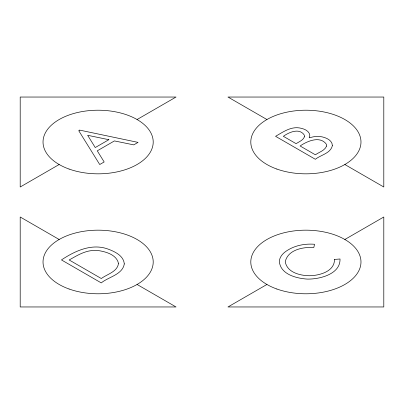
<?xml version="1.0" encoding="UTF-8"?>
<svg xmlns="http://www.w3.org/2000/svg" width="404" height="404" viewBox="0 0 404 404"><rect width="100%" height="100%" fill="white"/><g stroke="black" fill="none" stroke-linecap="round" stroke-linejoin="round"><path stroke-width="0.61" d="M59.156 164.514L20.2 187.007L20.2 97.041L176.028 97.041L137.072 119.528M266.928 284.472L227.972 306.959L383.8 306.959L383.8 216.993L344.844 239.486M266.928 119.528L227.972 97.041L383.8 97.041L383.8 187.007L344.844 164.514M59.156 239.486L20.2 216.993L20.2 306.959L176.028 306.959L137.072 284.472M334.507 259.424C334.623 271.549 319.458 275.543 309.605 275.74C300.258 275.669 287.042 272.518 285.254 261.762C287.865 249.601 303.217 246.874 313.812 247.475L314.544 244.274C304.081 243.44 293.097 245.753 284.689 252.258A28.947 16.71 0 0 0 279.346 261.802C280.81 274.488 296.43 278.336 307.156 279.088C319.266 279.371 340.532 274.366 340.027 258.989L334.507 259.424M118.473 263.383C117.529 271.786 107.136 274.149 101.308 278.528L69.165 259.974C75.402 256.484 81.633 252.616 88.693 251.071A19.427 11.216 0 0 1 98.783 250.647C106.348 251.844 116.65 254.853 118.473 263.383M124.296 263.913C122.553 274.685 108.408 276.927 101.252 282.901L61.459 259.929C74.972 250.909 91.769 243.082 108.115 249.101C114.882 251.631 123.614 255.712 124.296 263.913M332.376 145.637C330.659 153.414 320.71 154.909 315.362 159.287L275.563 136.315C282.81 132.194 290.441 126.573 299.278 127.901C303.555 128.608 309.469 130.517 309.833 135.628L309.191 137.799L313.08 136.875A13.983 8.075 0 0 1 322.478 136.951C326.775 137.961 332.335 140.511 332.376 145.637M326.573 146.071C324.725 150.697 319.109 152.096 315.362 154.788L300.101 145.98C307.267 141.087 320.18 135.481 326.437 144.334L326.573 146.071M304.459 136.804C303.061 140.339 299.066 141.708 296.097 143.667L283.356 136.315C289.022 132.209 299.596 127.573 304.358 135.199L304.459 136.804M79.704 130.128L78.73 130.694L99.722 164.524L104.161 161.964L97.268 150.823L114.413 140.925L133.764 144.869L138.057 142.39L79.704 130.128M108.848 139.698L95.243 147.556L87.658 135.3L108.848 139.698M276.856 169.054A55.095 31.81 0 0 0 360.954 143.021A55.095 31.81 0 0 0 279.851 113.989A55.095 31.81 0 0 0 276.856 169.054M69.084 289.011A55.095 31.81 0 0 0 153.182 262.979A55.095 31.81 0 0 0 72.079 233.946A55.095 31.81 0 0 0 69.084 289.011M276.856 289.011A55.095 31.81 0 0 0 360.954 262.979A55.095 31.81 0 0 0 279.851 233.946A55.095 31.81 0 0 0 276.856 289.011M69.084 169.054A55.095 31.81 0 0 0 153.182 143.021A55.095 31.81 0 0 0 72.079 113.989A55.095 31.81 0 0 0 69.084 169.054"/></g></svg>
